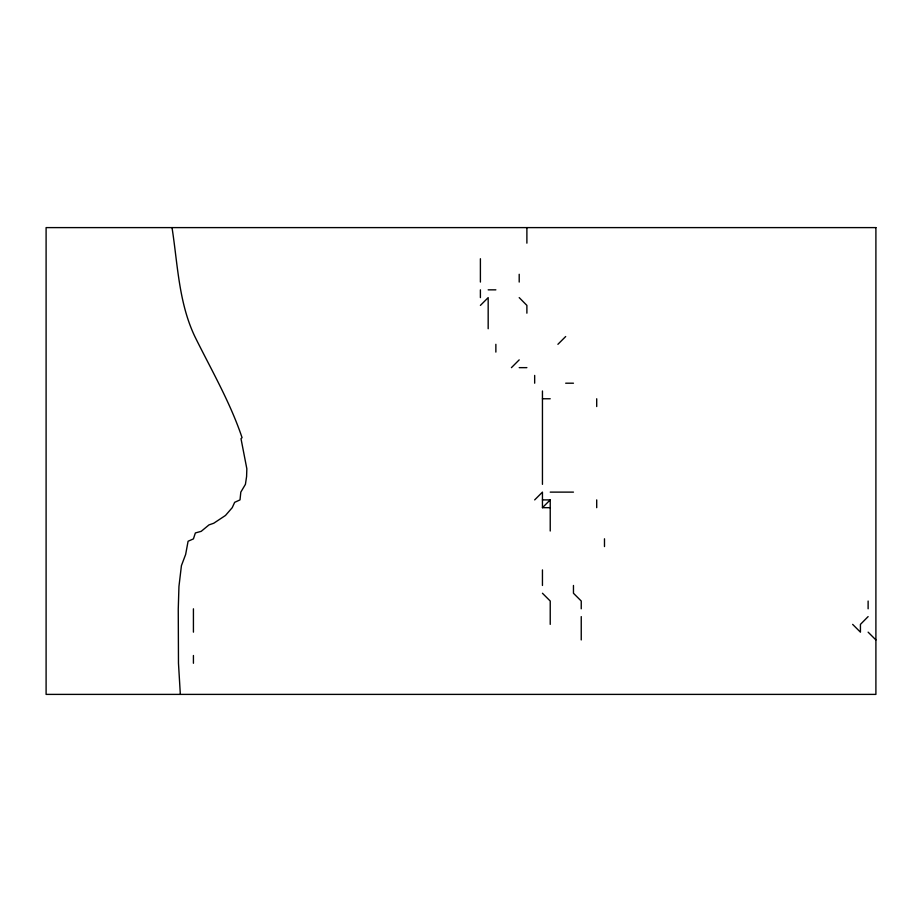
<?xml version="1.0" encoding="UTF-8"?>
<svg xmlns="http://www.w3.org/2000/svg" width="922" height="922" viewBox="0 0 922 922"><rect width="100%" height="100%" fill="white"/><g stroke="black" fill="none" stroke-linecap="round" stroke-linejoin="round"><path stroke-width="1.38" d="M868.121 616.599L860.433 624.378L860.433 632.158L852.654 624.378M480.397 305.401L488.176 297.622L488.176 328.751M511.422 367.648L519.201 359.868M557.902 344.309L565.682 336.53M534.668 499.897L542.447 492.118L542.447 507.676L550.227 507.676M542.447 507.676L550.227 499.897L542.447 499.897M488.176 289.842L495.863 289.842M519.201 367.648L526.888 367.648M565.682 383.206L573.461 383.206M542.447 398.765L550.227 398.765M550.227 492.118L573.461 492.118M868.121 632.158L875.9 639.937M542.447 593.249L550.227 601.029L550.227 624.378M519.201 297.622L526.888 305.401L526.888 313.18M172.022 227.607C177.739 264.245 178.649 302.508 194.853 336.53C211.265 369.803 230.177 402.223 242.06 437.662L240.999 438.665L246.842 468.779L246.589 476.559L245.425 484.338L240.815 492.118L240.008 499.897L234.661 502.329L232.229 507.676L225.487 515.456L213.754 523.235L208.983 524.906L201.203 531.337L195.36 532.951L193.424 538.897L188.088 541.237L185.645 554.445L181.427 565.635L178.949 586.473L178.257 609.108L178.476 663.275L180.343 694.393M868.121 601.029L868.121 608.808M604.486 538.794L604.486 546.573M596.707 398.765L596.707 406.544M596.707 499.897L596.707 507.676M581.24 608.808L581.24 601.029L573.461 593.249L573.461 585.47M581.24 616.599L581.24 639.937M550.227 499.897L550.227 531.014M542.447 390.986L542.447 484.338M542.447 569.911L542.447 585.47M534.668 375.427L534.668 383.206M526.888 227.607L526.888 243.166M519.201 274.283L519.201 282.063M495.863 344.309L495.863 352.089M480.397 258.725L480.397 282.063M480.397 289.842L480.397 297.622M193.424 608.808L193.424 632.158M193.424 655.496L193.424 663.275M875.9 227.607L46.1 227.607L46.1 694.393L875.9 694.393L875.9 227.607"/></g></svg>
